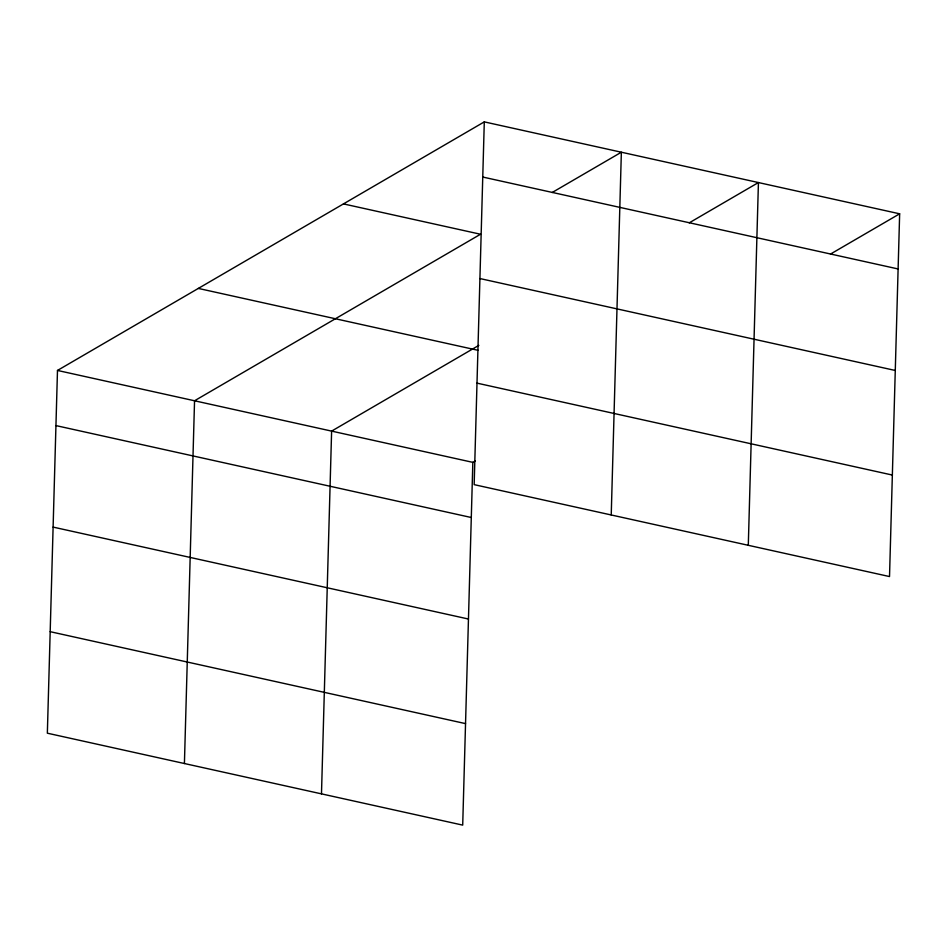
<?xml version="1.0" encoding="UTF-8"?>
<svg xmlns="http://www.w3.org/2000/svg" width="947" height="947" viewBox="0 0 947 947"><rect width="100%" height="100%" fill="white"/><g stroke="black" fill="none" stroke-linecap="round" stroke-linejoin="round"><path stroke-width="1.42" d="M484.296 121.879L474.163 484.639L889.517 576.557L899.65 213.809L484.296 121.879L57.483 370.443L47.35 733.191L462.704 825.121L472.837 462.361L475.347 460.893M184.416 763.531L194.549 400.77L480.52 234.24L343.453 203.901M321.483 793.858L331.616 431.11L478.827 345.383M611.229 514.979L621.362 152.218L552.196 192.501M748.296 545.306L758.429 182.546L689.262 222.829M830.483 254.08L899.65 213.809M482.757 177.042L898.111 268.96M479.916 278.548L895.27 370.466M198.325 288.421L478.223 350.354M477.004 383.133L892.358 475.051M57.483 370.443L472.837 462.361M55.944 425.594L471.298 517.512M53.103 527.1L468.457 619.03M50.191 631.685L465.533 723.615"/></g></svg>
